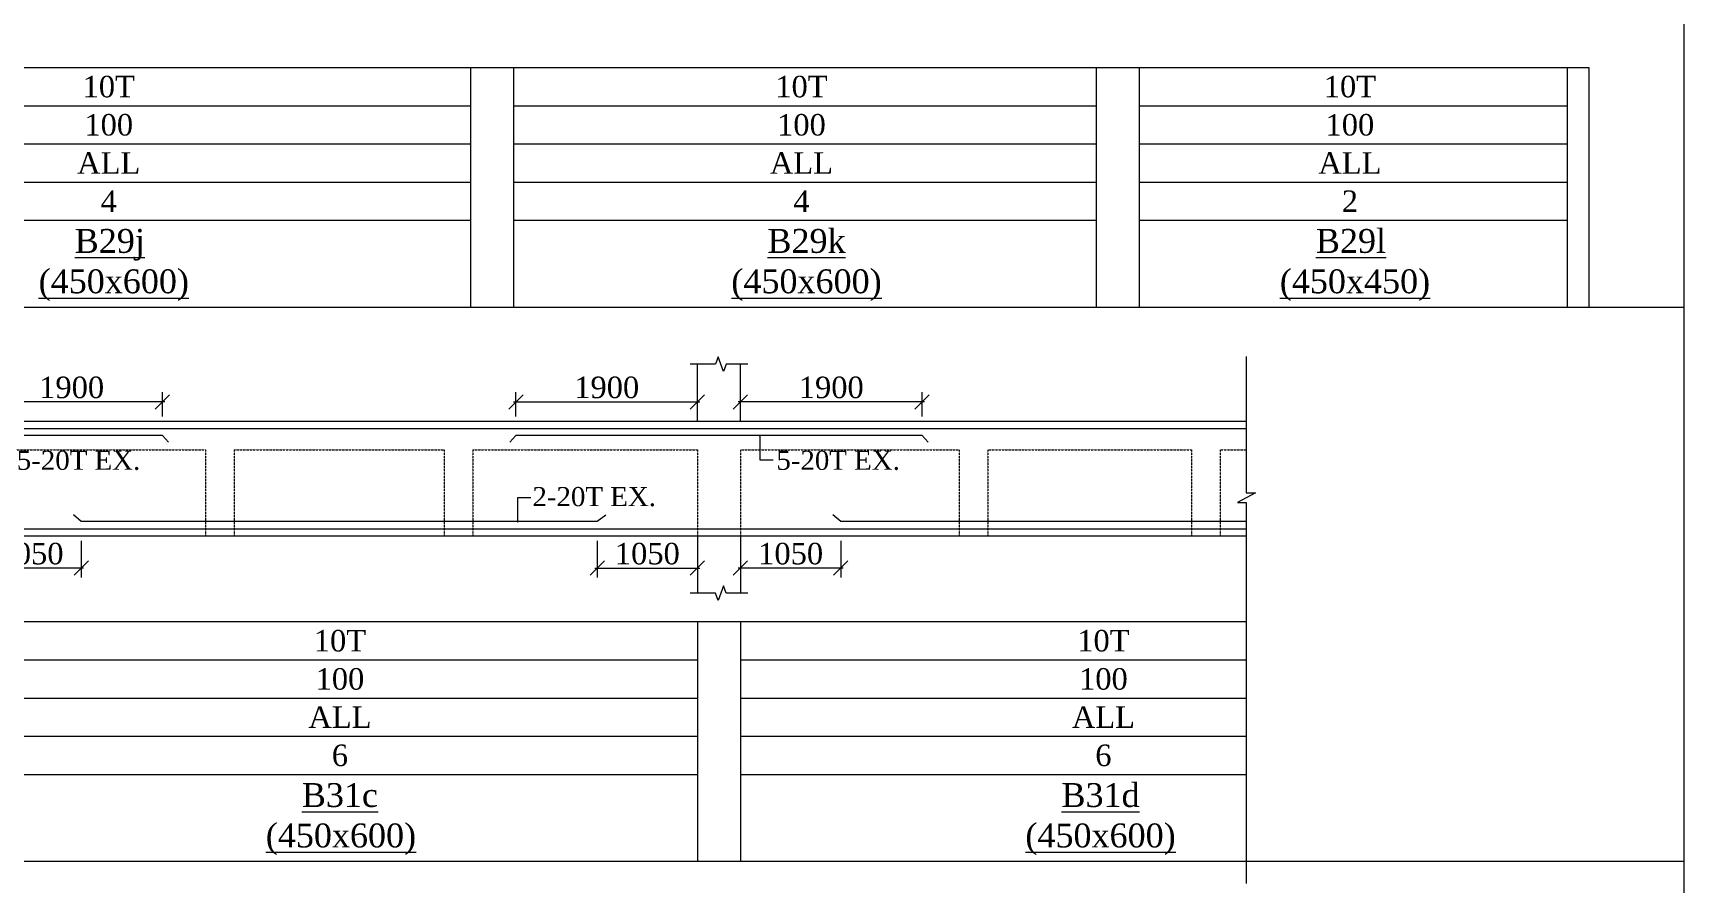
# Model space of a CAD drawing. Header units: millimetres. Extents: x 9781889 to 10654170, y -7832723 to -7608561.
# Drawn here: x 10063507 to 10080786, y -7779221 to -7770313 of the extents above; entities that cross this region are included whole.
import ezdxf
from ezdxf.enums import TextEntityAlignment as Align

# ---------------------------------------------------------------- set-up
doc = ezdxf.new("R2010")
doc.units = ezdxf.units.MM
doc.header["$LTSCALE"] = 10
doc.header["$PDMODE"] = 3
doc.linetypes.add('HIDDEN', pattern=[0.375, 0.25, -0.125])
for name, color, linetype, lineweight in [('S-CUT OUT LINE', 9, 'Continuous', 0), ('S-DIM L.S.', 7, 'Continuous', 0), ('S-L.S.SECTION', 5, 'Continuous', 0), ('S-L.S.SLAB LINE', 252, 'HIDDEN', 0), ('S-L.S.STEEL', 1, 'Continuous', 9), ('S-SECTION MARK', 7, 'Continuous', 0), ('S-SHEET', 251, 'Continuous', 0), ('S-TEXT', 7, 'Continuous', 0), ('S-TEXT L.S. BEAM NO.', 30, 'Continuous', 0), ('S-TEXT. L.S.', 7, 'Continuous', 0)]:
    doc.layers.add(name, color=color, linetype=linetype, lineweight=lineweight)
doc.styles.add('135', font='arial.ttf', dxfattribs={"width": 0.8, "height": 135})
doc.styles.get("Standard").update_dxf_attribs({"font": 'arial.ttf'})
doc.styles.add('TEXT', font='times.ttf')
doc.dimstyles.new('75', dxfattribs={"dimtxt": 135, "dimasz": 90, "dimexe": 0.1, "dimexo": 0.03, "dimgap": 0.09, "dimtad": 1, "dimdec": 0, "dimzin": 0, "dimdsep": 46, "dimtxsty": '135', "dimblk": 'ARCHTICK', "dimcen": 0.09, "dimclrd": 256, "dimclre": 256, "dimclrt": 256, "dimadec": 0, "dimazin": 0, "dimtfac": 1, "dimtdec": 0, "dimtofl": 0, "dimtmove": 1, "dimatfit": 3, "dimldrblk": 'DOTSMALL', "dimfxl": 1, "dimtolj": 1, "dimtzin": 0, "dimlwd": -1, "dimlwe": -1, "dimarcsym": 0})
doc.dimstyles.new('SETU_1', dxfattribs={"dimtxt": 200, "dimasz": 150, "dimexe": 100, "dimexo": 50, "dimgap": 35, "dimtad": 1, "dimdec": 0, "dimzin": 0, "dimdsep": 46, "dimtxsty": 'Standard', "dimblk": 'OBLIQUE', "dimcen": 150, "dimdle": 25, "dimclrd": 256, "dimclre": 7, "dimclrt": 256, "dimadec": 0, "dimazin": 0, "dimtfac": 1, "dimtdec": 0, "dimtofl": 0, "dimtmove": 1, "dimatfit": 3, "dimfxl": 1, "dimtolj": 1, "dimtzin": 0, "dimlwd": -1, "dimlwe": 5, "dimarcsym": 1})

# ---------------------------------------------------------------- blocks, each defined once
blk = doc.blocks.new('_Oblique')
at = {"color": 0, "linetype": 'ByBlock', "lineweight": -2}
blk.add_line((-0.5, -0.5), (0.5, 0.5), dxfattribs=at)
blk = doc.blocks.new('*D326')
at = {"layer": 'Defpoints', "color": 0, "transparency": 16777216}
for p in [(10062961, -7774174), (10062961, -7774378, 0), (10064861, -7774378, 0)]:
    blk.add_point(p, dxfattribs=at)
at = {"layer": 'S-DIM L.S.', "transparency": 16777216}
blk.add_line((10064886, -7774174), (10062936, -7774174), dxfattribs=at)
at = {"layer": 'S-DIM L.S.', "color": 7, "lineweight": 5, "transparency": 16777216}
for p, q in [((10062961, -7774328), (10062961, -7774074)), ((10064861, -7774328), (10064861, -7774074))]:
    blk.add_line(p, q, dxfattribs=at)
at = {"layer": 'S-DIM L.S.', "transparency": 16777216, "xscale": 150, "yscale": 150, "zscale": 150, "rotation": 180}
blk.add_blockref('_Oblique', (10062961, -7774174), dxfattribs=at)
at = {"layer": 'S-DIM L.S.', "transparency": 16777216, "xscale": 150, "yscale": 150, "zscale": 150}
blk.add_blockref('_Oblique', (10064861, -7774174), dxfattribs=at)
at = {"layer": 'S-DIM L.S.', "transparency": 16777216, "insert": (10063911, -7774024), "char_height": 225, "attachment_point": 5, "style": 'TEXT'}
blk.add_mtext('\\A1;1900', dxfattribs=at)
blk = doc.blocks.new('*D327')
at = {"layer": 'Defpoints', "color": 0, "transparency": 16777216}
for p in [(10070461, -7774174), (10068561, -7774378, 0), (10070461, -7774378, 0)]:
    blk.add_point(p, dxfattribs=at)
at = {"layer": 'S-DIM L.S.', "transparency": 16777216}
blk.add_line((10068536, -7774174), (10070486, -7774174), dxfattribs=at)
at = {"layer": 'S-DIM L.S.', "color": 7, "lineweight": 5, "transparency": 16777216}
for p, q in [((10068561, -7774328), (10068561, -7774074)), ((10070461, -7774328), (10070461, -7774074))]:
    blk.add_line(p, q, dxfattribs=at)
at = {"layer": 'S-DIM L.S.', "transparency": 16777216, "xscale": 150, "yscale": 150, "zscale": 150, "rotation": 180}
blk.add_blockref('_Oblique', (10068561, -7774174), dxfattribs=at)
at = {"layer": 'S-DIM L.S.', "transparency": 16777216, "xscale": 150, "yscale": 150, "zscale": 150}
blk.add_blockref('_Oblique', (10070461, -7774174), dxfattribs=at)
at = {"layer": 'S-DIM L.S.', "transparency": 16777216, "insert": (10069511, -7774024), "char_height": 225, "attachment_point": 5, "style": 'TEXT'}
blk.add_mtext('\\A1;1900', dxfattribs=at)
blk = doc.blocks.new('*D328')
at = {"layer": 'Defpoints', "color": 0, "transparency": 16777216}
for p in [(10070911, -7774174), (10070911, -7774378, 0), (10072811, -7774378, 0)]:
    blk.add_point(p, dxfattribs=at)
at = {"layer": 'S-DIM L.S.', "transparency": 16777216}
blk.add_line((10072836, -7774174), (10070886, -7774174), dxfattribs=at)
at = {"layer": 'S-DIM L.S.', "color": 7, "lineweight": 5, "transparency": 16777216}
for p, q in [((10070911, -7774328), (10070911, -7774074)), ((10072811, -7774328), (10072811, -7774074))]:
    blk.add_line(p, q, dxfattribs=at)
at = {"layer": 'S-DIM L.S.', "transparency": 16777216, "xscale": 150, "yscale": 150, "zscale": 150, "rotation": 180}
blk.add_blockref('_Oblique', (10070911, -7774174), dxfattribs=at)
at = {"layer": 'S-DIM L.S.', "transparency": 16777216, "xscale": 150, "yscale": 150, "zscale": 150}
blk.add_blockref('_Oblique', (10072811, -7774174), dxfattribs=at)
at = {"layer": 'S-DIM L.S.', "transparency": 16777216, "insert": (10071861, -7774024), "char_height": 225, "attachment_point": 5, "style": 'TEXT'}
blk.add_mtext('\\A1;1900', dxfattribs=at)
blk = doc.blocks.new('*D333')
at = {"layer": 'Defpoints', "color": 0, "transparency": 16777216}
for p in [(10069411, -7775578, 0), (10070461, -7775578, 0), (10070461, -7775914)]:
    blk.add_point(p, dxfattribs=at)
at = {"layer": 'S-DIM L.S.', "color": 7, "lineweight": 5, "transparency": 16777216}
for p, q in [((10069411, -7775628), (10069411, -7776014)), ((10070461, -7775628), (10070461, -7776014))]:
    blk.add_line(p, q, dxfattribs=at)
at = {"layer": 'S-DIM L.S.', "transparency": 16777216}
blk.add_line((10069386, -7775914), (10070486, -7775914), dxfattribs=at)
at = {"layer": 'S-DIM L.S.', "transparency": 16777216, "xscale": 150, "yscale": 150, "zscale": 150, "rotation": 180}
blk.add_blockref('_Oblique', (10069411, -7775914), dxfattribs=at)
at = {"layer": 'S-DIM L.S.', "transparency": 16777216, "xscale": 150, "yscale": 150, "zscale": 150}
blk.add_blockref('_Oblique', (10070461, -7775914), dxfattribs=at)
at = {"layer": 'S-DIM L.S.', "transparency": 16777216, "insert": (10069936, -7775764), "char_height": 225, "attachment_point": 5, "style": 'TEXT'}
blk.add_mtext('\\A1;1050', dxfattribs=at)
blk = doc.blocks.new('*D334')
at = {"layer": 'Defpoints', "color": 0, "transparency": 16777216}
for p in [(10062961, -7775578, 0), (10064011, -7775578, 0), (10062961, -7775914)]:
    blk.add_point(p, dxfattribs=at)
at = {"layer": 'S-DIM L.S.', "color": 7, "lineweight": 5, "transparency": 16777216}
for p, q in [((10062961, -7775628), (10062961, -7776014)), ((10064011, -7775628), (10064011, -7776014))]:
    blk.add_line(p, q, dxfattribs=at)
at = {"layer": 'S-DIM L.S.', "transparency": 16777216}
blk.add_line((10064036, -7775914), (10062936, -7775914), dxfattribs=at)
at = {"layer": 'S-DIM L.S.', "transparency": 16777216, "xscale": 150, "yscale": 150, "zscale": 150, "rotation": 180}
blk.add_blockref('_Oblique', (10062961, -7775914), dxfattribs=at)
at = {"layer": 'S-DIM L.S.', "transparency": 16777216, "xscale": 150, "yscale": 150, "zscale": 150}
blk.add_blockref('_Oblique', (10064011, -7775914), dxfattribs=at)
at = {"layer": 'S-DIM L.S.', "transparency": 16777216, "insert": (10063486, -7775764), "char_height": 225, "attachment_point": 5, "style": 'TEXT'}
blk.add_mtext('\\A1;1050', dxfattribs=at)
blk = doc.blocks.new('_ArchTick')
at = {"color": 0, "linetype": 'ByBlock', "const_width": 0.15}
blk.add_lwpolyline([(-0.5, -0.5), (0.5, 0.5)], dxfattribs=at)
blk = doc.blocks.new('*D335')
at = {"layer": 'Defpoints', "color": 0, "transparency": 16777216}
for p in [(10070911, -7775578, 0), (10071961, -7775578, 0), (10070911, -7775914)]:
    blk.add_point(p, dxfattribs=at)
at = {"layer": 'S-DIM L.S.', "color": 7, "lineweight": 5, "transparency": 16777216}
for p, q in [((10070911, -7775628), (10070911, -7776014)), ((10071961, -7775628), (10071961, -7776014))]:
    blk.add_line(p, q, dxfattribs=at)
at = {"layer": 'S-DIM L.S.', "transparency": 16777216}
blk.add_line((10071986, -7775914), (10070886, -7775914), dxfattribs=at)
at = {"layer": 'S-DIM L.S.', "transparency": 16777216, "xscale": 150, "yscale": 150, "zscale": 150, "rotation": 180}
blk.add_blockref('_Oblique', (10070911, -7775914), dxfattribs=at)
at = {"layer": 'S-DIM L.S.', "transparency": 16777216, "xscale": 150, "yscale": 150, "zscale": 150}
blk.add_blockref('_Oblique', (10071961, -7775914), dxfattribs=at)
at = {"layer": 'S-DIM L.S.', "transparency": 16777216, "insert": (10071436, -7775764), "char_height": 225, "attachment_point": 5, "style": 'TEXT'}
blk.add_mtext('\\A1;1050', dxfattribs=at)

msp = doc.modelspace()

# ---------------------------------------------------------------- linework, layer by layer
at = {"layer": 'S-CUT OUT LINE', "color": 5, "elevation": 0}
for points in [[(10070989.2, -7773777.8), (10070760.6, -7773777.8), (10070732.6, -7773854.7), (10070676.7, -7773701), (10070648.7, -7773777.8), (10070385.9, -7773777.8)], [(10070989.2, -7776177.8), (10070760.6, -7776177.8), (10070732.6, -7776101), (10070676.7, -7776254.7), (10070648.7, -7776177.8), (10070385.9, -7776177.8)]]:
    msp.add_lwpolyline(points, dxfattribs=at)
at = {"layer": 'S-L.S.SECTION'}
for p, q in [((10070460.9, -7774377.8, 0), (10070460.9, -7773777.8, 0)), ((10070910.9, -7774377.8, 0), (10070910.9, -7773777.8, 0)), ((10046781.4, -7774377.8, 0), (10076203.7, -7774377.8, 0)), ((10046781.4, -7775577.8, 0), (10076203.7, -7775577.8, 0)), ((10070460.9, -7775577.8, 0), (10070460.9, -7776177.8, 0)), ((10070910.9, -7775577.8, 0), (10070910.9, -7776177.8, 0))]:
    msp.add_line(p, q, dxfattribs=at)
at = {"layer": 'S-L.S.SECTION', "elevation": 0}
msp.add_lwpolyline([(10076203.7, -7773698.3), (10076203.7, -7775126.3), (10076302.3, -7775126.3), (10076114.3, -7775228.8), (10076203.7, -7775228.8), (10076203.7, -7779215.1)], dxfattribs=at)
at = {"layer": 'S-L.S.SLAB LINE', "ltscale": 0.3}
for p, q in [((10062960.9, -7774677.8, 0), (10065310.9, -7774677.8, 0)), ((10065310.9, -7774677.8, 0), (10065310.9, -7775577.8, 0)), ((10065610.9, -7774677.8, 0), (10067810.9, -7774677.8, 0)), ((10065610.9, -7774677.8, 0), (10065610.9, -7775577.8, 0)), ((10067810.9, -7774677.8, 0), (10067810.9, -7775577.8, 0)), ((10068110.9, -7774677.8, 0), (10070460.9, -7774677.8, 0)), ((10068110.9, -7774677.8, 0), (10068110.9, -7775577.8, 0)), ((10070460.9, -7774677.8, 0), (10070460.9, -7775577.8, 0)), ((10070910.9, -7774677.8, 0), (10073198.3, -7774677.8, 0)), ((10070910.9, -7774677.8, 0), (10070910.9, -7775577.8, 0)), ((10073198.3, -7774677.8, 0), (10073198.3, -7775577.8, 0)), ((10073498.3, -7774677.8, 0), (10075630.9, -7774677.8, 0)), ((10073498.3, -7774677.8, 0), (10073498.3, -7775577.8, 0)), ((10075630.9, -7774677.8, 0), (10075630.9, -7775577.8, 0)), ((10075930.9, -7774677.8, 0), (10076203.7, -7774677.8, 0)), ((10075930.9, -7774677.8, 0), (10075930.9, -7775577.8, 0))]:
    msp.add_line(p, q, dxfattribs=at)
at = {"layer": 'S-L.S.STEEL'}
for p, q in [((10046931.4, -7774452.8, 0), (10076203.7, -7774452.8, 0)), ((10064860.9, -7774527.8, 0), (10064924.1, -7774594.7, 0)), ((10072810.9, -7774527.8, 0), (10072874.1, -7774594.7, 0)), ((10046856.4, -7775502.8, 0), (10076203.7, -7775502.8, 0))]:
    msp.add_line(p, q, dxfattribs=at)
at = {"layer": 'S-L.S.STEEL', "elevation": 0}
for points in [[(10069500.2, -7775359.6), (10069410.7, -7775427.8), (10064011, -7775427.8), (10063929, -7775357.1)], [(10076203.7, -7775427.8), (10071961, -7775427.8), (10071879, -7775357.1)]]:
    msp.add_lwpolyline(points, dxfattribs=at)
at = {"layer": 'S-L.S.STEEL'}
for points in [[(10064860.9, -7774527.8, 0), (10060660.9, -7774527.8, 0), (10060597.7, -7774594.7, 0)], [(10072810.9, -7774527.8, 0), (10068560.9, -7774527.8, 0), (10068497.7, -7774594.7, 0)]]:
    msp.add_polyline3d(points, dxfattribs=at)
at = {"layer": 'S-SHEET'}
for p, q in [((10031733.5, -7770673.5, 0), (10079789.6, -7770673.5, 0)), ((10068083.7, -7770673.5, 0), (10068083.7, -7773182.8, 0)), ((10068533.7, -7770673.5, 0), (10068533.7, -7773182.8, 0)), ((10074633.7, -7770673.5, 0), (10074633.7, -7773182.8, 0)), ((10075083.7, -7770673.5, 0), (10075083.7, -7773182.8, 0)), ((10079563.7, -7770673.5, 0), (10079563.7, -7773182.8, 0)), ((10079789.6, -7770673.5, 0), (10079789.6, -7773182.8, 0)), ((10060583.7, -7771073.5, 0), (10068083.7, -7771073.5, 0)), ((10068533.7, -7771073.5, 0), (10074633.7, -7771073.5, 0)), ((10075083.7, -7771073.5, 0), (10079563.7, -7771073.5, 0)), ((10060583.7, -7771473.5, 0), (10068083.7, -7771473.5, 0)), ((10068533.7, -7771473.5, 0), (10074633.7, -7771473.5, 0)), ((10075083.7, -7771473.5, 0), (10079563.7, -7771473.5, 0)), ((10060583.7, -7771873.5, 0), (10068083.7, -7771873.5, 0)), ((10068533.7, -7771873.5, 0), (10074633.7, -7771873.5, 0)), ((10075083.7, -7771873.5, 0), (10079563.7, -7771873.5, 0)), ((10060583.7, -7772273.5, 0), (10068083.7, -7772273.5, 0)), ((10068533.7, -7772273.5, 0), (10074633.7, -7772273.5, 0)), ((10075083.7, -7772273.5, 0), (10079563.7, -7772273.5, 0)), ((10029451.4, -7773182.8), (10080785.6, -7773182.8)), ((10031733.5, -7773182.8, 0), (10079789.6, -7773182.8, 0)), ((10046781.4, -7776474.3, 0), (10076203.7, -7776474.3, 0)), ((10070460.9, -7776474.3, 0), (10070460.9, -7778983.6, 0)), ((10070910.9, -7776474.3, 0), (10070910.9, -7778983.6, 0)), ((10062960.9, -7776874.3, 0), (10070460.9, -7776874.3, 0)), ((10070910.9, -7776874.3, 0), (10076203.7, -7776874.3, 0)), ((10062960.9, -7777274.3, 0), (10070460.9, -7777274.3, 0)), ((10070910.9, -7777274.3, 0), (10076203.7, -7777274.3, 0)), ((10062960.9, -7777674.3, 0), (10070460.9, -7777674.3, 0)), ((10070910.9, -7777674.3, 0), (10076203.7, -7777674.3, 0)), ((10062960.9, -7778074.3, 0), (10070460.9, -7778074.3, 0)), ((10070910.9, -7778074.3, 0), (10076203.7, -7778074.3, 0)), ((10029451.4, -7778983.6), (10080785.6, -7778983.6)), ((10046781.4, -7778983.6, 0), (10076203.7, -7778983.6, 0))]:
    msp.add_line(p, q, dxfattribs=at)
msp.add_lwpolyline([(10029451.4, -7760218.1), (10080785.6, -7760218.1), (10080785.6, -7801877.7), (10029451.4, -7801877.7)], close=True, dxfattribs=at)

# ---------------------------------------------------------------- texts
at = {"layer": 'S-TEXT', "linetype": 'ByBlock', "style": 'TEXT'}
for s, p in [('10T', (10064299, -7770873.5, 0)), ('10T', (10071549, -7770873.5, 0)), ('10T', (10077289, -7770873.5, 0)), ('100', (10064299, -7771273.5, 0)), ('100', (10071549, -7771273.5, 0)), ('100', (10077289, -7771273.5, 0)), ('ALL', (10064299, -7771673.5, 0)), ('ALL', (10071549, -7771673.5, 0)), ('ALL', (10077289, -7771673.5, 0)), ('4', (10064299, -7772073.5, 0)), ('4', (10071549, -7772073.5, 0)), ('2', (10077289, -7772073.5, 0)), ('10T', (10066718.9, -7776674.3, 0)), ('10T', (10074709.4, -7776674.3, 0)), ('100', (10066718.9, -7777074.3, 0)), ('100', (10074709.4, -7777074.3, 0)), ('ALL', (10066718.9, -7777474.3, 0)), ('ALL', (10074709.4, -7777474.3, 0)), ('6', (10066718.9, -7777874.3, 0)), ('6', (10074709.4, -7777874.3, 0))]:
    msp.add_text(s, height=225, dxfattribs=at).set_placement(p, align=Align.MIDDLE_CENTER)
at = {"layer": 'S-TEXT L.S. BEAM NO.', "color": 140, "linetype": 'ByBlock', "style": 'TEXT'}
for s, p in [('%%UB29j', (10063943, -7772614.2, 0)), ('%%UB29k', (10071193, -7772614.2, 0)), ('%%U(450x600)', (10063565.5, -7773037.1, 0)), ('%%U(450x600)', (10070815.5, -7773037.1, 0)), ('%%UB31c', (10066320.1, -7778415, 0)), ('%%UB31d', (10074270.1, -7778415, 0)), ('%%U(450x600)', (10065942.7, -7778838, 0)), ('%%U(450x600)', (10073892.7, -7778838, 0))]:
    msp.add_text(s, height=250, dxfattribs=at).set_placement(p)
at = {"layer": 'S-TEXT L.S. BEAM NO.', "color": 145, "linetype": 'ByBlock', "style": 'TEXT'}
for s, p in [('%%UB29l', (10076933, -7772614.2, 0)), ('%%U(450x450)', (10076555.5, -7773037.1, 0))]:
    msp.add_text(s, height=250, dxfattribs=at).set_placement(p)
at = {"layer": 'S-TEXT. L.S.', "style": 'TEXT'}
for s, p in [('5-20T EX.', (10063336.7, -7774885.4, 0)), ('5-20T EX.', (10071286.7, -7774885.4, 0)), ('2-20T EX.', (10068733.9, -7775265.8, 0))]:
    msp.add_text(s, height=200, dxfattribs=at).set_placement(p)

# ---------------------------------------------------------------- dimensions: what is measured, and where the dimension line sits
at = {"layer": 'S-DIM L.S.'}
for base, p1, p2, picture, middle in [((10062960.9, -7774174, 0), (10064860.9, -7774377.8, 0), (10062960.9, -7774377.8, 0), '*D326', (10063910.9, -7774024.3, 0)), ((10070910.9, -7774174, 0), (10072810.9, -7774377.8, 0), (10070910.9, -7774377.8, 0), '*D328', (10071860.9, -7774024.3, 0)), ((10062960.9, -7775913.9, 0), (10064011, -7775577.8, 0), (10062960.9, -7775577.8, 0), '*D334', (10063485.9, -7775764.5, 0)), ((10070910.9, -7775913.9, 0), (10071961, -7775577.8, 0), (10070910.9, -7775577.8, 0), '*D335', (10071435.9, -7775764.5, 0))]:
    dim = msp.add_linear_dim(base=base, p1=p1, p2=p2, dimstyle='SETU_1', override={"dimtxt": 225, "dimtxsty": 'TEXT'}, dxfattribs=at)
    dim.commit()
    dim.dimension.update_dxf_attribs({"geometry": picture, "text_midpoint": middle})
for base, p1, p2, picture, middle in [((10070460.9, -7774174, 0), (10068560.9, -7774377.8, 0), (10070460.9, -7774377.8, 0), '*D327', (10069510.9, -7774024.3, 0)), ((10070460.9, -7775913.9, 0), (10069410.7, -7775577.8, 0), (10070460.9, -7775577.8, 0), '*D333', (10069935.8, -7775764.5, 0))]:
    dim = msp.add_linear_dim(base=base, p1=p1, p2=p2, angle=180, dimstyle='SETU_1', override={"dimtxt": 225, "dimtxsty": 'TEXT'}, dxfattribs=at)
    dim.commit()
    dim.dimension.update_dxf_attribs({"geometry": picture, "text_midpoint": middle})

# ---------------------------------------------------------------- leaders
at = {"layer": 'S-SECTION MARK'}
for points in [[(10071112.7, -7774527.8, 0), (10071112.7, -7774780.2, 0), (10071252, -7774780.2, 0)], [(10068580, -7775427.8, 0), (10068580, -7775175.5, 0), (10068715.4, -7775175.5, 0)]]:
    msp.add_leader(points, dimstyle='75', override={"dimasz": 75}, dxfattribs=at)

doc.saveas('drawing.dxf')
